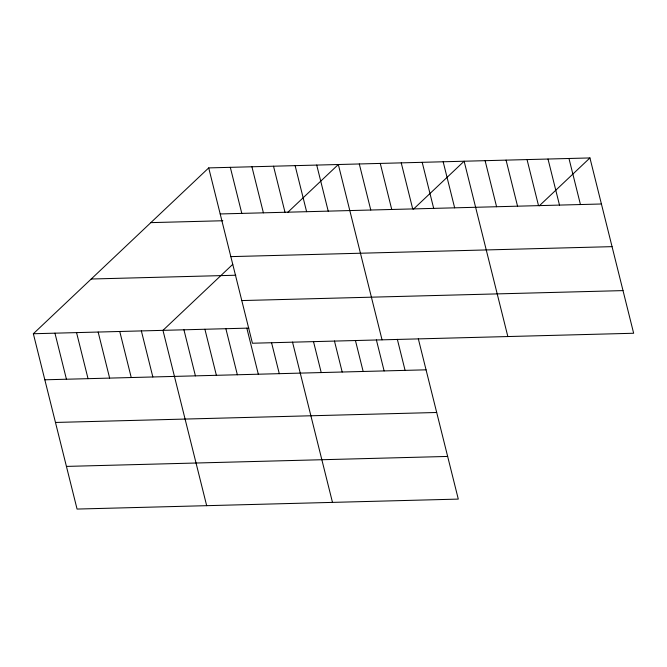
<?xml version="1.0" encoding="UTF-8"?>
<svg xmlns="http://www.w3.org/2000/svg" width="667" height="667" viewBox="0 0 667 667"><rect width="100%" height="100%" fill="white"/><g stroke="black" fill="none" stroke-linecap="round" stroke-linejoin="round"><path stroke-width="1" d="M418.317 338.786L458.287 499.099L77.064 509.063L33.35 333.742L208.713 167.901L589.936 157.937L633.65 333.258L252.426 343.23L208.713 167.901M232.758 264.349L162.965 330.348L206.678 505.678M287.694 212.398L338.327 164.516L382.041 339.837M413.498 209.113L464.132 161.222L507.845 336.552M539.303 205.82L589.936 157.937M220.193 213.957L601.417 203.994M150.842 222.628L222.853 220.744M230.832 256.62L612.056 246.648M91.221 279.014L235.81 275.229M241.787 300.567L623.011 290.604M33.35 333.742L248.833 328.106M44.831 379.798L426.055 369.826M55.469 422.453L436.693 412.489M66.425 466.408L447.649 456.436M568.968 158.479L580.448 204.536M547.999 159.029L559.488 205.086M527.038 159.58L538.519 205.636M506.07 160.13L517.55 206.186M485.101 160.672L496.582 206.737M443.163 161.773L454.652 207.829M422.194 162.323L433.683 208.379M401.234 162.865L412.715 208.929M380.265 163.415L391.746 209.471M359.296 163.965L370.777 210.022M397.349 339.336L405.086 370.377M376.38 339.887L384.125 370.927M316.725 165.074L328.214 211.139M355.419 340.437L363.156 371.477M295.122 165.641L306.612 211.697M334.45 340.979L342.188 372.019M273.52 166.208L285.001 212.264M313.482 341.529L321.219 372.57M251.918 166.775L263.398 212.831M292.513 342.079L332.483 502.384M230.315 167.334L241.796 213.398M271.544 342.63L279.281 373.67M246.832 328.156L258.321 374.212M225.871 328.706L237.352 374.762M204.902 329.256L216.383 375.313M183.934 329.798L195.414 375.863M141.362 330.915L152.843 376.972M119.76 331.482L131.241 377.539M98.157 332.041L109.638 378.106M76.555 332.608L88.036 378.664M54.952 333.175L66.433 379.231"/></g></svg>
